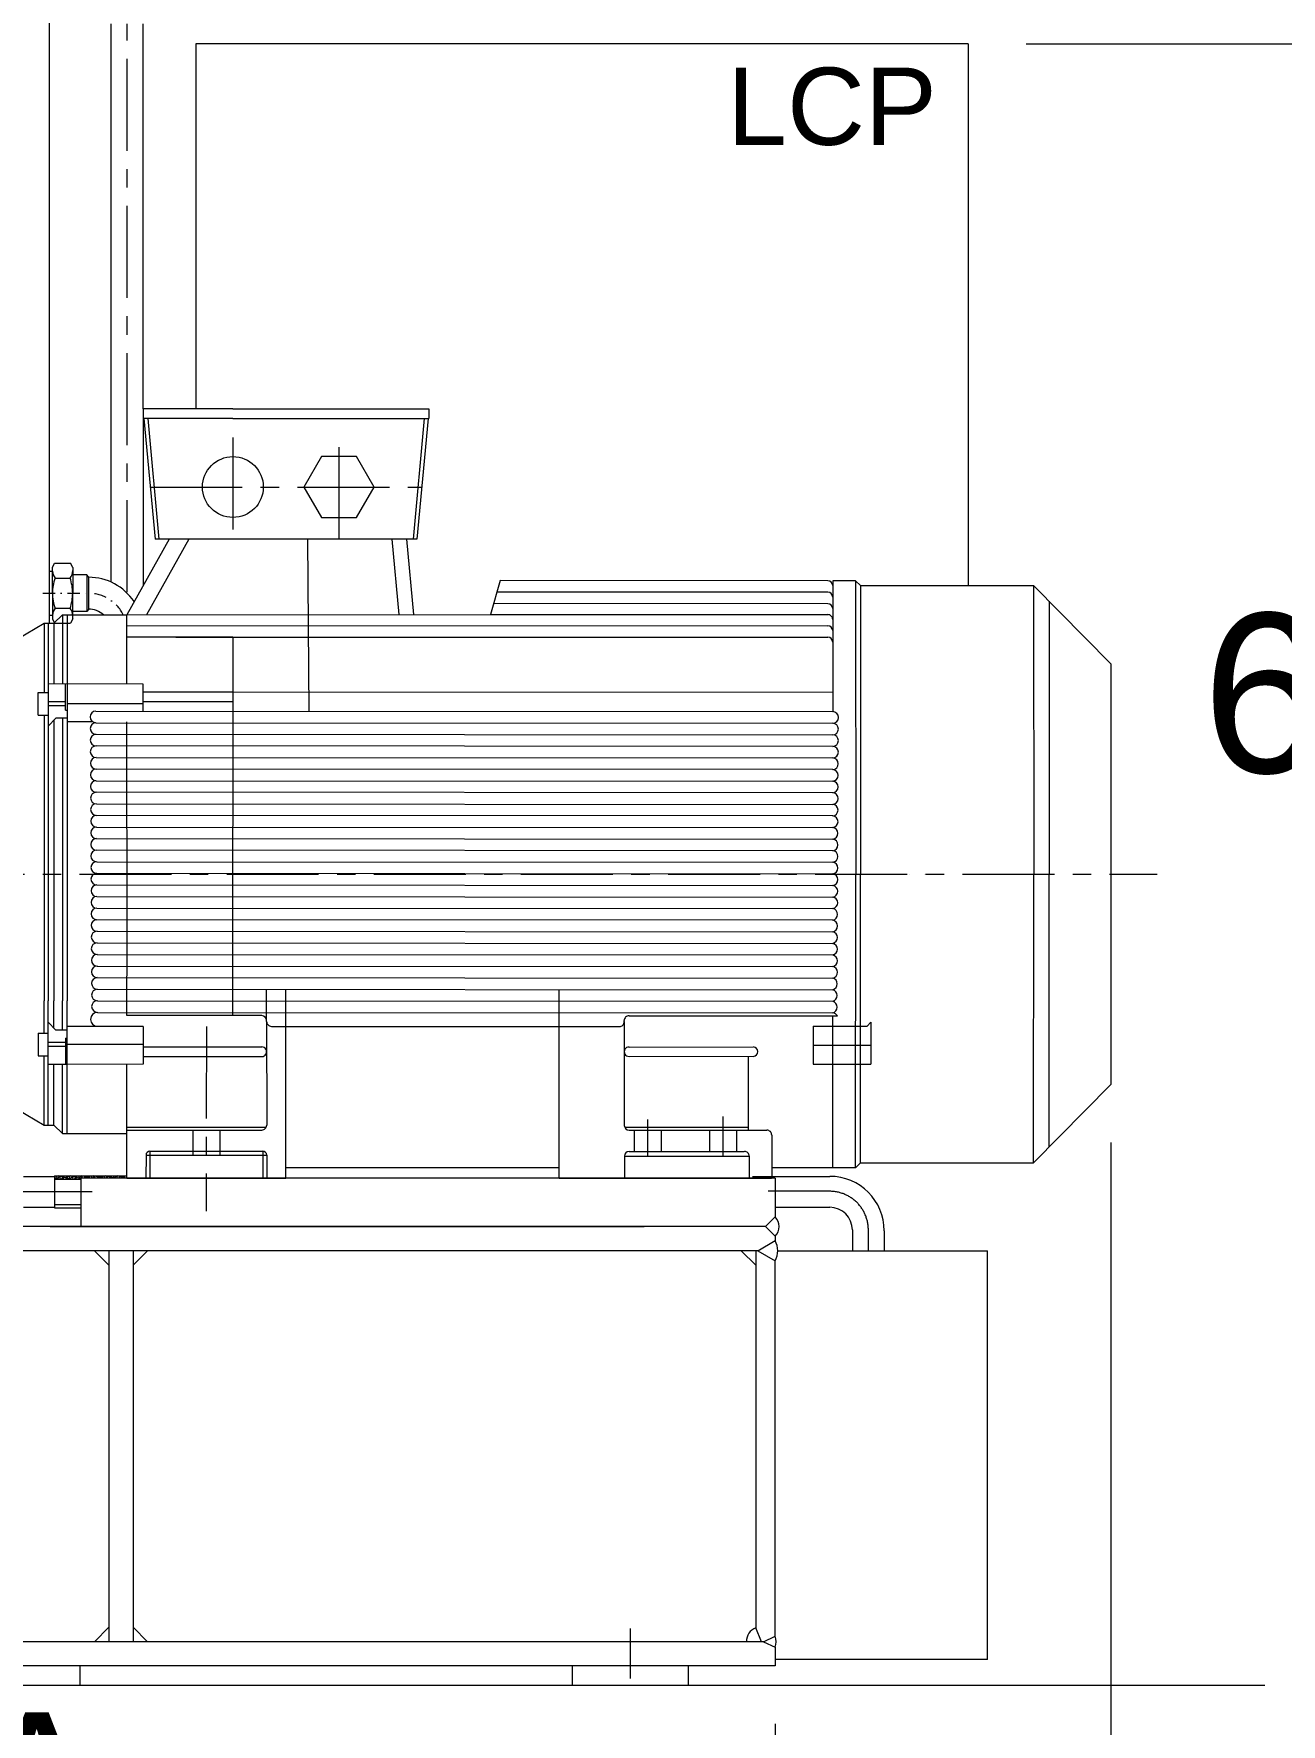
# Model space of a CAD drawing. Header units: inches. Extents: x 0 to 19814, y 0 to 15096.
# Drawn here: x 17183 to 18475, y 7380 to 9131 of the extents above; entities that cross this region are included whole.
import ezdxf

# ---------------------------------------------------------------- set-up
doc = ezdxf.new("R2010")
doc.units = ezdxf.units.IN
doc.header["$MEASUREMENT"] = 0
doc.linetypes.add('CENTER', pattern=[50.8, 31.75, -6.35, 6.35, -6.35])
doc.linetypes.add('DASHDOT', pattern=[25.4, 12.7, -6.35, 0, -6.35])
doc.layers.get('Defpoints').update_dxf_attribs({"lineweight": 5})
doc.layers.add('06___ANNOTATIONS', color=7, linetype='Continuous', lineweight=5)
doc.layers.add('CAXA1', color=5, linetype='CENTER', lineweight=5)
doc.styles.add('Roman', font='arial.ttf')
doc.styles.get("Standard").update_dxf_attribs({"font": 'arial.ttf'})
doc.dimstyles.new('ISO-25', dxfattribs={"dimscale": 30, "dimtxt": 1.5, "dimasz": 1.5, "dimexe": 2, "dimexo": 2, "dimtad": 1, "dimtih": 1, "dimtoh": 1, "dimdec": 1, "dimlfac": 0.03937, "dimdsep": 46, "dimtxsty": 'Standard', "dimcen": 2.5, "dimclrd": 7, "dimclre": 7, "dimclrt": 7, "dimadec": 0, "dimazin": 0, "dimtfac": 1, "dimtdec": 1, "dimtmove": 0, "dimatfit": 3, "dimfxl": 1, "dimlwd": 5, "dimlwe": 5, "dimarcsym": 0})

# ---------------------------------------------------------------- blocks, each defined once
blk = doc.blocks.new('*D52')
at = {"color": 7, "linetype": 'Continuous', "lineweight": 5, "transparency": 16777216}
for p, q in [((18210.3, 9120.8), (18676.9, 9120.8)), ((18616.9, 9075.8), (18616.9, 8550.2)), ((18616.9, 7465.8), (18616.9, 8344.2)), ((18517.5, 7420.8), (18676.9, 7420.8))]:
    blk.add_line(p, q, dxfattribs=at)
at = {"color": 7, "transparency": 16777216}
for points in [[(18609.4, 9075.8), (18624.4, 9075.8), (18616.9, 9120.8)], [(18609.4, 7465.8), (18624.4, 7465.8), (18616.9, 7420.8)]]:
    blk.add_solid(points, dxfattribs=at)
at = {"layer": 'Defpoints', "color": 0, "transparency": 16777216}
for p in [(18150.3, 9120.8), (18457.5, 7420.8), (18616.9, 7420.8)]:
    blk.add_point(p, dxfattribs=at)
at = {"color": 7, "lineweight": 5, "transparency": 16777216, "insert": (18616.9, 8447.2), "char_height": 165, "attachment_point": 5, "style": 'Roman'}
blk.add_mtext('66.9', dxfattribs=at)
blk = doc.blocks.new('*D38')
at = {"color": 7, "linetype": 'Continuous', "lineweight": 5, "transparency": 16777216}
for p, q in [((16420.3, 7380.7), (16420.3, 7148.8)), ((17950.3, 7380.8), (17950.3, 7148.8)), ((16465.3, 7208.8), (17905.3, 7208.8))]:
    blk.add_line(p, q, dxfattribs=at)
at = {"color": 7, "transparency": 16777216}
for points in [[(16465.3, 7216.3), (16465.3, 7201.3), (16420.3, 7208.8)], [(17905.3, 7216.3), (17905.3, 7201.3), (17950.3, 7208.8)]]:
    blk.add_solid(points, dxfattribs=at)
at = {"layer": 'Defpoints', "color": 0, "transparency": 16777216}
for p in [(16420.3, 7440.7), (17950.3, 7440.8), (17950.3, 7208.8)]:
    blk.add_point(p, dxfattribs=at)
at = {"color": 7, "lineweight": 5, "transparency": 16777216, "insert": (17185.3, 7310), "char_height": 165, "attachment_point": 5, "style": 'Roman'}
blk.add_mtext('A', dxfattribs=at)
blk = doc.blocks.new('*D39')
at = {"color": 7, "linetype": 'Continuous', "lineweight": 5, "transparency": 16777216}
for p, q in [((18298.1, 7983), (18298.1, 6914)), ((14378.8, 7750.5), (14378.8, 6914)), ((14423.8, 6974), (18253.1, 6974))]:
    blk.add_line(p, q, dxfattribs=at)
at = {"color": 7, "transparency": 16777216}
for points in [[(14423.8, 6981.5), (14423.8, 6966.5), (14378.8, 6974)], [(18253.1, 6981.5), (18253.1, 6966.5), (18298.1, 6974)]]:
    blk.add_solid(points, dxfattribs=at)
at = {"layer": 'Defpoints', "color": 0, "transparency": 16777216}
for p in [(18298.1, 8043), (14378.8, 7810.5), (18298.1, 6974)]:
    blk.add_point(p, dxfattribs=at)
at = {"color": 7, "lineweight": 5, "transparency": 16777216, "insert": (16278.7, 7075.3), "char_height": 165, "attachment_point": 5, "style": 'Roman'}
blk.add_mtext('B', dxfattribs=at)

msp = doc.modelspace()

# ---------------------------------------------------------------- linework, layer by layer
at = {"color": 7, "lineweight": 5}
for p, q in [((17198.33, 9221.78), (17198.33, 8520.67)), ((17262.84, 8563.15), (17262.84, 9141.64)), ((17295.81, 8742.81), (17295.84, 9141.64)), ((18150.33, 9120.77), (17350.33, 9120.77)), ((17350.33, 9120.77), (17350.33, 8742.79)), ((18150.33, 9120.77), (18150.33, 8559.76)), ((17295.78, 8742.81), (17295.77, 8732.81)), ((17388.78, 8742.77), (17295.78, 8742.81)), ((17388.78, 8742.77), (17498.78, 8742.77)), ((17498.78, 8742.77), (17591.78, 8742.74)), ((17591.78, 8742.74), (17591.79, 8732.74)), ((17388.77, 8732.77), (17295.77, 8732.81)), ((17295.81, 8732.81), (17295.81, 8559.89)), ((17296.69, 8732.81), (17308.1, 8607.88)), ((17300.71, 8732.81), (17312.12, 8607.88)), ((17388.78, 8732.77), (17498.78, 8732.77)), ((17498.77, 8732.77), (17591.79, 8732.74)), ((17586.84, 8732.74), (17575.37, 8607.88)), ((17590.86, 8732.74), (17579.39, 8607.88)), ((17322.61, 8607.88), (17278.84, 8529.5)), ((17343.23, 8607.88), (17299.46, 8529.51)), ((17579.39, 8607.88), (17308.1, 8607.88)), ((17466.06, 8607.88), (17467.33, 8429.43)), ((17553.51, 8607.88), (17560.77, 8529.58)), ((17568.57, 8607.88), (17575.84, 8529.59)), ((17201.83, 8578.28), (17204.01, 8582.96)), ((17204.01, 8582.96), (17220.65, 8582.96)), ((17222.83, 8578.28), (17220.65, 8582.96)), ((17198.33, 8574.68), (17201.89, 8574.68)), ((17201.83, 8551.78), (17201.83, 8578.28)), ((17204.59, 8567.36), (17220.13, 8567.36)), ((17222.83, 8578.28), (17222.83, 8551.78)), ((17237.33, 8570.78), (17222.83, 8570.78)), ((17239.33, 8568.78), (17237.33, 8570.78)), ((17237.33, 8570.78), (17237.33, 8532.78)), ((17239.33, 8568.78), (17239.33, 8534.78)), ((17239.33, 8568.28), (17239.33, 8534.78)), ((17665.43, 8564.94), (17655.76, 8529.58)), ((18005.03, 8564.76), (17665.43, 8564.94)), ((18033.72, 8564.76), (18010.03, 8564.76)), ((18010.03, 8564.76), (18010.03, 8559.76)), ((18038.72, 8559.76), (18033.72, 8564.76)), ((18033.72, 8564.76), (18033.87, 8260.76)), ((17201.83, 8551.78), (17201.83, 8525.28)), ((17222.83, 8525.28), (17222.83, 8551.78)), ((18005.03, 8552.86), (17662.09, 8552.71)), ((18010.03, 8559.76), (18010.03, 8524.62)), ((18038.72, 8559.76), (18218.08, 8559.76)), ((18038.72, 8559.76), (18038.87, 8260.76)), ((18218.08, 8559.76), (18218.22, 8260.72)), ((18218.08, 8559.76), (18298.12, 8478.51)), ((17198.33, 8528.88), (17201.83, 8528.88)), ((17203.35, 8520.67), (17212.24, 8529.5)), ((17204.59, 8536.19), (17220.13, 8536.19)), ((17212.24, 8529.5), (17212.22, 8457.77)), ((17212.24, 8529.5), (17278.84, 8529.5)), ((17217.24, 8529.5), (17217.24, 8391.97)), ((17237.33, 8532.78), (17222.83, 8532.78)), ((17239.33, 8534.78), (17237.33, 8532.78)), ((17278.84, 8529.5), (17655.76, 8529.58)), ((17278.9, 8457.72), (17278.84, 8529.5)), ((17655.76, 8529.58), (18005.03, 8529.62)), ((18005.03, 8540.96), (17658.9, 8541.06)), ((18234.09, 8543.51), (18234.22, 8260.73)), ((17165.42, 8504.24), (17193.35, 8520.68)), ((17193.34, 8520.68), (17203.35, 8520.67)), ((17193.34, 8520.68), (17193.34, 8449.04)), ((17197.35, 8520.68), (17197.31, 8391.97)), ((17201.83, 8525.28), (17204.01, 8520.6)), ((17203.35, 8520.67), (17203.35, 8457.76)), ((17204.01, 8520.6), (17220.65, 8520.6)), ((17222.83, 8525.28), (17220.65, 8520.6)), ((17278.85, 8518.27), (18005.03, 8518.11)), ((18010.03, 8524.62), (18010.03, 8509.03)), ((18010.03, 8513.11), (18010.03, 8501.21)), ((17388.59, 8506.38), (17278.86, 8506.38)), ((17329.83, 8506.37), (18005.03, 8506.21)), ((17388.59, 8506.38), (17388.32, 8114.24)), ((18010.03, 8501.21), (18010.03, 8429.11)), ((18298.12, 8478.53), (18298.12, 8043.01)), ((17217.24, 8457.78), (17197.33, 8457.75)), ((17215.36, 8430.57), (17215.36, 8457.78)), ((17295.8, 8457.7), (17216.96, 8457.78)), ((17295.79, 8449.73), (17295.8, 8457.7)), ((17186.92, 8449.03), (17197.33, 8449.05)), ((17186.92, 8425.37), (17186.92, 8449.03)), ((17215.36, 8439.23), (17197.32, 8439.21)), ((17295.79, 8449.73), (17388.5, 8449.69)), ((17295.79, 8429.58), (17295.79, 8449.73)), ((17295.79, 8439.73), (17388.5, 8439.69)), ((17388.55, 8449.72), (18010.03, 8449.35)), ((17186.92, 8425.37), (17197.32, 8425.37)), ((17193.34, 8425.37), (17193.34, 8391.97)), ((17215.36, 8435.23), (17197.32, 8435.21)), ((17205.23, 8422.25), (17197.32, 8414.16)), ((17217.24, 8422.25), (17205.23, 8422.25)), ((17212.21, 8422.25), (17212.2, 8391.97)), ((17215.36, 8430.57), (17217.24, 8430.57)), ((17295.79, 8437.31), (17217.24, 8437.23)), ((17240.9, 8423.63), (17240.9, 8423.62)), ((17246.87, 8429.62), (18010.03, 8429.11)), ((17203.35, 8420.33), (17203.35, 8391.97)), ((17243.82, 8418.47), (17217.24, 8418.47)), ((17246.93, 8417.62), (18010.03, 8417.11)), ((17246.99, 8405.62), (18010.03, 8405.11)), ((17279.11, 8196.06), (17278.93, 8418.47)), ((17193.34, 8391.97), (17193.34, 8129.57)), ((17197.31, 8391.97), (17197.31, 8129.57)), ((17203.35, 8391.97), (17203.35, 8129.57)), ((17212.2, 8391.97), (17212.2, 8129.57)), ((17217.24, 8391.97), (17217.24, 8129.57)), ((18010.03, 8393.11), (17247.02, 8393.63)), ((17247.12, 8381.63), (18010.03, 8381.11)), ((18010.03, 8369.11), (17247.14, 8369.62)), ((17247.24, 8357.62), (18010.03, 8357.11)), ((18010.03, 8345.11), (17246.69, 8345.58)), ((17247.37, 8333.67), (18010.03, 8333.11)), ((18010.03, 8321.11), (17247.39, 8321.66)), ((17247.49, 8309.63), (18010.03, 8309.11)), ((17247.21, 8297.61), (18010.03, 8297.11)), ((18010.03, 8285.11), (17247.61, 8285.62)), ((17247.68, 8273.62), (18010.03, 8273.11)), ((17247.4, 8249.6), (18010.03, 8249.11)), ((17247.7, 8261.71), (18010.03, 8261.11)), ((18033.72, 7956.76), (18033.87, 8260.76)), ((18038.72, 7961.75), (18038.87, 8260.76)), ((18089.36, 8260.8), (18089.36, 8260.8)), ((18169.36, 8260.76), (18169.36, 8260.76)), ((18218.08, 7961.76), (18218.22, 8260.8)), ((18234.09, 7978.01), (18234.22, 8260.79)), ((17247.86, 8237.66), (18010.03, 8237.11)), ((17247.93, 8225.58), (18010.03, 8225.11)), ((18010.03, 8213.11), (17247.95, 8213.6)), ((17248.03, 8201.62), (18010.03, 8201.11)), ((17279, 8114.24), (17279.11, 8196.06)), ((17248.09, 8189.62), (18010.03, 8189.11)), ((17248.15, 8177.62), (18010.03, 8177.11)), ((17248.22, 8165.62), (18010.03, 8165.11)), ((17247.97, 8153.65), (18010.1, 8153.09)), ((17248.32, 8141.69), (18010.03, 8141.11)), ((17193.34, 8096.17), (17193.34, 8129.57)), ((17197.35, 8000.87), (17197.31, 8129.57)), ((17203.35, 8101.22), (17203.35, 8129.57)), ((17212.21, 8099.29), (17212.2, 8129.57)), ((17217.24, 7992.04), (17217.24, 8129.57)), ((17248.4, 8129.62), (18010.03, 8129.11)), ((17423.7, 8109.24), (17423.69, 8141.47)), ((17443.77, 7945.77), (17443.66, 8141.45)), ((17726.8, 7945.77), (17726.68, 8141.45)), ((17205.23, 8099.29), (17197.32, 8107.38)), ((17248.45, 8117.66), (18010.16, 8117.09)), ((17418.7, 8114.24), (17279, 8114.24)), ((17423.7, 8108.17), (17423.7, 8109.24)), ((17423.7, 8108.17), (17423.76, 8000.78)), ((17794.1, 8108.01), (17794.1, 8109.19)), ((17794.1, 8108.01), (17794.19, 8000.62)), ((17799.11, 8114.19), (18014.86, 8114.02)), ((18010.03, 7956.76), (18009.99, 8114.02)), ((18049.64, 8107.37), (18045.61, 8103.35)), ((18049.64, 8107.37), (18049.67, 8063.82)), ((17186.92, 8096.17), (17197.32, 8096.17)), ((17186.92, 8096.17), (17186.92, 8072.52)), ((17217.24, 8099.29), (17205.23, 8099.29)), ((17215.36, 8090.97), (17217.24, 8090.97)), ((17215.36, 8090.97), (17215.36, 8063.77)), ((17295.79, 8103.07), (17217.24, 8103.07)), ((17295.79, 8103.07), (17295.79, 8071.81)), ((17428.7, 8103.17), (17789.1, 8103)), ((17989.66, 8103.25), (18045.61, 8103.35)), ((17989.66, 8103.25), (17989.66, 8063.82)), ((17186.92, 8072.52), (17197.33, 8072.5)), ((17193.34, 8000.87), (17193.34, 8072.51)), ((17215.36, 8086.32), (17197.32, 8086.34)), ((17215.36, 8082.32), (17197.32, 8082.34)), ((17295.79, 8084.24), (17217.24, 8084.32)), ((17295.79, 8081.81), (17418.71, 8081.87)), ((17295.79, 8071.81), (17418.71, 8071.87)), ((17295.79, 8071.81), (17295.8, 8063.85)), ((17416.56, 8081.8), (17416.56, 8081.8)), ((17799.09, 8072.04), (17927.88, 8072.1)), ((17799.1, 8081.76), (17927.88, 8081.78)), ((17922.86, 7995.59), (17922.88, 8072.09)), ((17989.66, 8083.73), (18021.29, 8083.7)), ((18021.29, 8083.7), (18049.65, 8083.68)), ((17217.24, 8063.77), (17197.33, 8063.79)), ((17203.35, 8000.88), (17203.35, 8063.79)), ((17212.24, 7992.04), (17212.22, 8063.77)), ((17295.8, 8063.85), (17216.96, 8063.77)), ((17278.77, 7945.77), (17278.92, 8063.83)), ((17989.66, 8063.82), (18049.67, 8063.82)), ((18218.08, 7961.76), (18298.12, 8043.01)), ((17165.42, 8017.31), (17193.35, 8000.87)), ((17193.34, 8000.87), (17203.35, 8000.88)), ((17203.35, 8000.88), (17212.24, 7992.04)), ((17212.24, 7992.04), (17278.84, 7992.04)), ((17278.77, 7998.77), (17423.34, 7998.77)), ((17278.77, 7995.77), (17418.76, 7995.77)), ((17347.27, 7995.77), (17347.27, 7969.77)), ((17375.27, 7995.77), (17375.27, 7969.77)), ((17794.59, 7998.66), (17922.86, 7998.6)), ((17799.19, 7995.63), (17941.89, 7995.59)), ((17804.27, 7995.63), (17804.23, 7973.68)), ((17832.24, 7995.61), (17832.23, 7973.67)), ((17882.27, 7995.61), (17882.26, 7973.67)), ((17910.27, 7995.6), (17910.26, 7973.66)), ((17946.89, 7990.57), (17946.89, 7945.77)), ((17298.77, 7969.77), (17423.77, 7969.77)), ((17298.79, 7969.77), (17298.77, 7945.77)), ((17302.79, 7973.77), (17302.77, 7945.77)), ((17302.79, 7973.77), (17419.77, 7973.77)), ((17419.77, 7973.77), (17419.77, 7945.77)), ((17423.77, 7969.77), (17423.77, 7945.77)), ((17794.23, 7968.68), (17794.22, 7945.77)), ((17794.23, 7968.68), (17923.6, 7968.65)), ((17799.23, 7973.68), (17918.27, 7973.65)), ((17923.6, 7968.66), (17923.59, 7945.77)), ((17726.79, 7956.62), (17443.77, 7956.46)), ((18010.03, 7956.76), (17946.89, 7956.76)), ((18033.72, 7956.76), (18010.03, 7956.76)), ((18038.72, 7961.76), (18033.72, 7956.76)), ((18038.72, 7961.76), (18218.08, 7961.76)), ((17171.84, 7947.79), (17203.84, 7947.79)), ((17203.84, 7946.7), (17205.42, 7948.29)), ((17203.84, 7948.29), (17203.84, 7915.26)), ((17203.84, 7948.29), (17278.78, 7948.29)), ((17208.67, 7944.79), (17203.84, 7946.08)), ((17203.84, 7944.79), (17231.53, 7944.79)), ((17207.02, 7944.79), (17206.08, 7948.29)), ((17206.41, 7944.79), (17209.91, 7948.29)), ((17220.93, 7944.79), (17207.87, 7948.29)), ((17210.3, 7944.79), (17209.37, 7948.29)), ((17210.9, 7944.79), (17214.4, 7948.29)), ((17213.59, 7944.79), (17212.65, 7948.29)), ((17215.39, 7944.79), (17218.89, 7948.29)), ((17216.88, 7944.79), (17215.94, 7948.29)), ((17220.16, 7944.79), (17219.23, 7948.29)), ((17219.88, 7944.79), (17223.38, 7948.29)), ((17231.53, 7945.23), (17220.14, 7948.29)), ((17223.45, 7944.79), (17222.51, 7948.29)), ((17224.37, 7944.79), (17227.87, 7948.29)), ((17226.74, 7944.79), (17225.8, 7948.29)), ((17228.86, 7944.79), (17232.36, 7948.29)), ((17230.03, 7944.79), (17229.09, 7948.29)), ((17231.53, 7895.77), (17231.53, 7945.77)), ((17950.34, 7945.77), (17231.53, 7945.77)), ((17233.05, 7945.77), (17232.37, 7948.29)), ((17241.79, 7945.77), (17232.41, 7948.29)), ((17234.34, 7945.77), (17236.85, 7948.29)), ((17236.34, 7945.77), (17235.66, 7948.29)), ((17238.83, 7945.77), (17241.34, 7948.29)), ((17239.62, 7945.77), (17238.95, 7948.29)), ((17242.91, 7945.77), (17242.24, 7948.29)), ((17243.32, 7945.77), (17245.83, 7948.29)), ((17254.06, 7945.77), (17244.67, 7948.29)), ((17246.2, 7945.77), (17245.52, 7948.29)), ((17247.81, 7945.77), (17250.32, 7948.29)), ((17249.48, 7945.77), (17248.81, 7948.29)), ((17252.77, 7945.77), (17252.1, 7948.29)), ((17252.3, 7945.77), (17254.81, 7948.29)), ((17256.06, 7945.77), (17255.38, 7948.29)), ((17256.79, 7945.77), (17259.3, 7948.29)), ((17266.32, 7945.77), (17256.94, 7948.29)), ((17259.34, 7945.77), (17258.67, 7948.29)), ((17261.28, 7945.77), (17263.79, 7948.29)), ((17262.63, 7945.77), (17261.96, 7948.29)), ((17265.92, 7945.77), (17265.24, 7948.29)), ((17265.77, 7945.77), (17268.28, 7948.29)), ((17269.21, 7945.77), (17268.53, 7948.29)), ((17278.59, 7945.77), (17269.21, 7948.29)), ((17270.26, 7945.77), (17272.77, 7948.29)), ((17272.49, 7945.77), (17271.82, 7948.29)), ((17274.75, 7945.77), (17277.26, 7948.29)), ((17275.78, 7945.77), (17275.11, 7948.29)), ((17278.78, 7946.86), (17278.39, 7948.29)), ((17278.77, 7945.77), (17443.77, 7945.77)), ((17726.77, 7945.77), (17946.77, 7945.77)), ((17926.89, 7947.79), (18006.94, 7947.79)), ((17950.34, 7945.77), (17950.34, 7905.76)), ((17171.84, 7915.79), (17203.84, 7915.79)), ((17203.84, 7918.76), (17231.53, 7918.76)), ((17203.84, 7915.26), (17231.53, 7915.26)), ((17950.33, 7915.79), (18006.94, 7915.79)), ((17940.33, 7895.77), (17950.34, 7905.77)), ((17820.33, 7895.77), (16420.33, 7895.77)), ((17940.33, 7895.77), (16420.33, 7895.77)), ((17199.61, 7895.77), (17814.61, 7895.77)), ((17199.61, 7895.77), (17814.61, 7895.77)), ((17932.33, 7870.77), (17950.34, 7881.17)), ((17940.33, 7895.77), (17950.34, 7885.83)), ((17950.34, 7885.84), (17950.34, 7881.16)), ((18030.44, 7892.29), (18030.44, 7870.77)), ((18063.44, 7891.29), (18063.44, 7870.77)), ((17932.33, 7870.77), (16438.33, 7870.77)), ((17260.33, 7855.77), (17245.33, 7870.77)), ((17260.33, 7870.77), (17260.33, 7465.77)), ((17285.33, 7855.77), (17300.33, 7870.77)), ((17285.33, 7870.77), (17285.33, 7465.77)), ((17930.33, 7855.77), (17915.33, 7870.77)), ((17930.33, 7870.77), (17930.33, 7480.26)), ((17932.33, 7870.77), (17950.33, 7860.38)), ((17953.12, 7870.77), (18170.34, 7870.77)), ((18170.34, 7447.27), (18170.34, 7870.77)), ((17930.33, 7860.39), (17930.33, 7480.26)), ((17950.33, 7471.37), (17950.33, 7860.38)), ((17260.33, 7480.77), (17245.33, 7465.77)), ((17285.33, 7480.77), (17300.33, 7465.77)), ((17936.33, 7465.77), (17930.33, 7480.26)), ((17938.33, 7465.77), (16432.33, 7465.77)), ((17938.33, 7465.77), (17950.33, 7471.37)), ((17938.33, 7465.77), (17950.33, 7460.18)), ((17950.33, 7460.18), (17950.33, 7440.77)), ((17950.33, 7460.18), (17950.33, 7440.77)), ((18170.34, 7447.27), (17950.33, 7447.27)), ((17950.33, 7440.77), (16420.33, 7440.77)), ((17230.33, 7440.77), (17230.33, 7420.79)), ((17740.33, 7440.77), (17740.33, 7420.79)), ((17860.33, 7440.77), (17860.33, 7420.79))]:
    msp.add_line(p, q, dxfattribs=at)
at = {"color": 7, "linetype": 'DASHDOT', "lineweight": 5}
msp.add_line((17191.87, 8551.78), (17239.33, 8551.78), dxfattribs=at)
at = {"color": 7, "linetype": 'DASHDOT', "lineweight": 5, "ltscale": 2.5}
msp.add_line((18105.36, 8260.79), (18105.36, 8260.79), dxfattribs=at)
at = {"color": 7, "lineweight": 5, "ltscale": 2.5}
msp.add_line((14334.35, 7420.77), (18457.48, 7420.77), dxfattribs=at)
at = {"color": 7, "lineweight": 5}
msp.add_lwpolyline([(17480.58, 8693.28), (17462.38, 8661.78), (17480.56, 8630.28), (17516.93, 8630.27), (17535.13, 8661.76), (17516.95, 8693.27)], close=True, dxfattribs=at)
msp.add_circle((17388.76, 8661.77), 31.5, dxfattribs=at)
for centre, radius, start, end in [((17248.24, 8551.78), 46.35, 160.34783, 180), ((17214.5, 8575.16), 12.6, 182.19467, 218.2078), ((17210.23, 8575.16), 12.6, 321.7922, 0), ((17176.49, 8551.78), 46.35, 0.00225, 19.65441), ((17239.33, 8511.78), 56.5, 33.59369, 90), ((18005.03, 8559.76), 5, 0, 89.95398), ((17248.24, 8551.78), 46.35, 180.00225, 199.65441), ((17176.49, 8551.78), 46.35, 340.34783, 0), ((18005.03, 8547.86), 5, 0, 89.95398), ((17214.5, 8528.39), 12.6, 141.7922, 177.80533), ((17210.23, 8528.39), 12.6, 0, 38.2078), ((17239.33, 8511.78), 23.5, 48.96545, 90), ((18005.03, 8535.96), 5, 0, 89.95398), ((18005.03, 8524.62), 5, 0, 90.0113), ((18005.03, 8513.11), 5, 0, 89.98335), ((18005.03, 8501.21), 5, 0, 89.98335), ((17246.9, 8423.62), 6, 90.32133, 270.27632), ((18010.02, 8423.11), 6, 270.05916, 89.94084), ((17247.01, 8411.62), 6, 90.74417, 269.84412), ((17247.02, 8399.62), 5.99, 90.29649, 270.29649), ((18009.92, 8411.11), 6, 271.01785, 88.98215), ((18009.91, 8399.11), 6, 271.11536, 88.88464), ((17247.09, 8387.62), 5.99, 90.29649, 270.29649), ((18009.86, 8387.11), 6, 271.62786, 88.37214), ((17247.15, 8375.62), 6.01, 90.29649, 270.29649), ((17247.21, 8363.63), 5.99, 90.29649, 270.29649), ((18009.82, 8375.11), 6, 271.92691, 88.07309), ((17247.27, 8351.59), 6.03, 90.29649, 270.29649), ((18009.76, 8363.11), 6.01, 272.58671, 87.41329), ((18009.73, 8351.11), 6.01, 272.83188, 87.16812), ((17247.33, 8339.64), 5.97, 90.29649, 270.29649), ((18009.62, 8339.11), 6.01, 273.92038, 86.07962), ((17247.4, 8327.64), 5.98, 90.29649, 270.29649), ((17247.46, 8315.62), 5.99, 90.29649, 270.29649), ((18009.57, 8327.11), 6.02, 274.39171, 85.60829), ((18009.52, 8315.11), 6.02, 274.79548, 85.20452), ((17247.52, 8303.62), 6.01, 90.29649, 270.29649), ((18009.48, 8303.11), 6.02, 275.15757, 84.84243), ((17247.58, 8291.62), 6, 90.29649, 270.29649), ((17247.65, 8279.62), 5.99, 90.29649, 270.29649), ((18009.42, 8291.11), 6.03, 275.80491, 84.19509), ((18009.35, 8279.11), 6.04, 276.44537, 83.55463), ((17247.71, 8267.66), 5.95, 90.29649, 270.29649), ((18009.24, 8267.11), 6.05, 277.42214, 82.57786), ((17247.77, 8255.6), 6.01, 90.29649, 270.29649), ((17247.83, 8243.64), 5.98, 90.29649, 270.29649), ((18009.25, 8255.11), 6.05, 277.3647, 82.6353), ((18009.15, 8243.11), 6.06, 278.32033, 81.67967), ((17247.89, 8231.62), 6.04, 90.29649, 270.29649), ((18009.16, 8231.11), 6.06, 278.20876, 81.79124), ((17247.96, 8219.63), 6.03, 90.29649, 270.29649), ((17248.02, 8207.62), 5.98, 90.29649, 270.29649), ((18009.09, 8219.11), 6.07, 278.90353, 81.09647), ((18008.96, 8207.11), 6.09, 280.06825, 79.93175), ((17248.08, 8195.66), 5.96, 90.46434, 270.11962), ((18008.88, 8195.11), 6.11, 280.84335, 79.15665), ((17248.14, 8183.62), 5.99, 90.47246, 270.11151), ((17248.2, 8171.62), 6, 90.48132, 270.10264), ((18008.85, 8183.11), 6.11, 281.07139, 78.92861), ((18008.79, 8171.11), 6.13, 281.61595, 78.38405), ((17248.27, 8159.63), 5.99, 90.49071, 270.09325), ((18008.71, 8159.11), 6.14, 282.35998, 77.64002), ((17248.33, 8147.66), 5.96, 90.50065, 270.08331), ((17248.39, 8135.63), 5.98, 90.50887, 270.07509), ((18008.61, 8147.11), 6.17, 283.29584, 76.70416), ((17248.45, 8123.64), 5.98, 90.51815, 270.06582), ((18008.57, 8135.11), 6.17, 283.6325, 76.3675), ((18008.49, 8123.11), 6.19, 284.33919, 75.66081), ((17248.5, 8110.42), 7.24, 90.32388, 270.26008), ((17418.7, 8109.24), 5, 0.02839, 90), ((17428.7, 8108.17), 5, 180.02839, 270.04027), ((17789.1, 8108), 5, 269.97372, 0.04544), ((17799.1, 8109.19), 5, 89.95421, 180.04544), ((18009.07, 8110.3), 6.88, 32.75034, 82.03611), ((17418.72, 8076.87), 5, 269.87928, 90.44574), ((17798.97, 8076.9), 4.86, 88.51447, 271.41163), ((17927.74, 8076.94), 4.85, 271.63307, 88.34222), ((17418.76, 8000.77), 5, 270, 0.02839), ((17799.19, 8000.63), 5, 180.0738, 269.97655), ((17941.89, 7990.59), 5, 359.8529, 89.98338), ((17302.79, 7969.77), 4, 90, 180), ((17419.77, 7969.77), 4, 0, 90), ((17799.23, 7968.68), 5, 89.98425, 179.98342), ((17918.6, 7968.66), 5, 359.98342, 89.98425), ((18006.94, 7891.29), 56.5, 0, 90), ((18006.94, 7892.29), 23.5, 0, 90), ((17940.33, 7895.77), 14.14, 315.02739, 44.98013), ((17932.33, 7870.77), 20.78, 330, 30), ((17936.33, 7465.77), 15.68, 112.5, 180), ((17938.33, 7465.77), 13.24, 335, 25)]:
    msp.add_arc(centre, radius, start, end, dxfattribs=at)
at = {"color": 7, "linetype": 'DASHDOT', "lineweight": 5}
msp.add_arc((17239.33, 8511.78), 40, 26.30692, 90, dxfattribs=at)
at = {"layer": 'CAXA1', "linetype": 'CENTER', "lineweight": 5, "ltscale": 3}
for p, q in [((17279.34, 8552.83), (17279.33, 9141.64)), ((17388.76, 8713.1), (17388.76, 8610.45)), ((17498.76, 8607.88), (17498.76, 8717.09)), ((17303.18, 8661.77), (17584.34, 8661.77)), ((14334.35, 8260.77), (18346.18, 8260.77)), ((17361.27, 8103.04), (17361.22, 7911.74)), ((17818.24, 8006.6), (17818.23, 7968.68)), ((17896.3, 8009.91), (17896.27, 7968.67)), ((17242.95, 7931.77), (16980.84, 7931.77)), ((18006.94, 7932.29), (17943.17, 7932.29)), ((18046.94, 7870.77), (18046.94, 7892.29)), ((17800.33, 7479.33), (17800.33, 7427.62)), ((17800.33, 7479.33), (17800.33, 7427.62))]:
    msp.add_line(p, q, dxfattribs=at)
msp.add_arc((18006.94, 7892.29), 40, 0, 90, dxfattribs=at)

# ---------------------------------------------------------------- texts
at = {"layer": '06___ANNOTATIONS', "color": 7, "linetype": 'Continuous', "lineweight": 5, "insert": (17900.55, 9055.59), "char_height": 80, "width": 4297.3632, "attachment_point": 4, "style": 'Roman'}
msp.add_mtext('LCP', dxfattribs=at)

# ---------------------------------------------------------------- dimensions: what is measured, and where the dimension line sits
at = {"color": 7, "lineweight": 5}
dim = msp.add_linear_dim(base=(18616.87, 7420.77), p1=(18150.33, 9120.77), p2=(18457.48, 7420.77), angle=90, dimstyle='ISO-25', override={"dimtxt": 5.5, "dimpost": '\\X', "dimtxsty": 'Roman', "dimtofl": 1, "dimtmove": 1}, dxfattribs=at)
dim.commit()
dim.dimension.update_dxf_attribs({"geometry": '*D52', "text_midpoint": (18616.87, 8447.19), "dimtype": 160})
dim = msp.add_linear_dim(base=(18298.12, 6974.04), p1=(14378.83, 7810.51), p2=(18298.12, 8043.01), text='B', dimstyle='ISO-25', override={"dimtxt": 5.5, "dimpost": '\\X', "dimtxsty": 'Roman', "dimtmove": 1}, dxfattribs=at)
dim.commit()
dim.dimension.update_dxf_attribs({"geometry": '*D39', "text_midpoint": (16278.72, 6974.04), "dimtype": 160})
dim = msp.add_linear_dim(base=(17950.33, 7208.77), p1=(16420.33, 7440.73), p2=(17950.33, 7440.77), text='A', dimstyle='ISO-25', override={"dimtxt": 5.5, "dimpost": '\\X', "dimtxsty": 'Roman', "dimtmove": 1}, dxfattribs=at)
dim.commit()
dim.dimension.update_dxf_attribs({"geometry": '*D38', "text_midpoint": (17185.33, 7310.02)})

doc.saveas('drawing.dxf')
